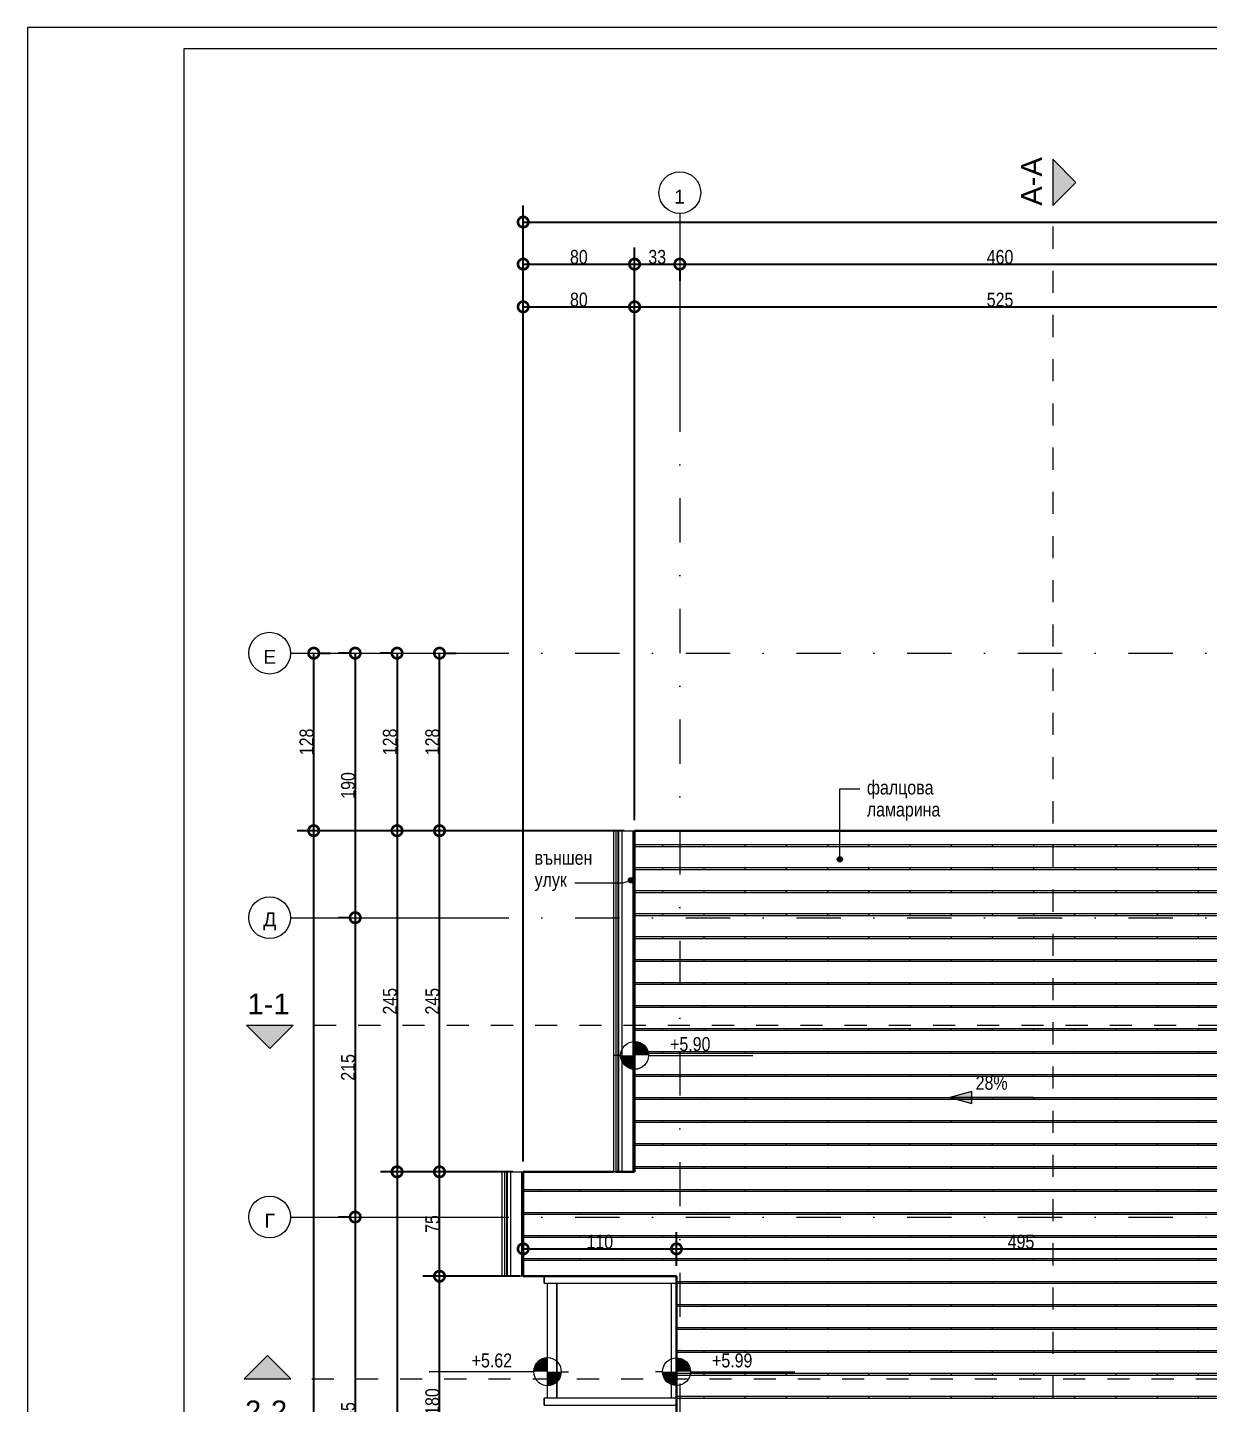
# Model space of a CAD drawing. Header units: centimetres. Extents: x 0 to 25250, y 0 to 2250.
# Drawn here: x 6200 to 7047, y 1112 to 2100 of the extents above; entities that cross this region are included whole.
import ezdxf

# ---------------------------------------------------------------- set-up
doc = ezdxf.new("R2010")
doc.units = ezdxf.units.CM
doc.linetypes.add('19-View-1$0$Dash', pattern=[31.75, 15.875, -15.875])
doc.linetypes.add('19-View-1$0$Dash dot', pattern=[79.375, 31.75, -23.8125, 0, -23.8125])
for name, color, linetype, lineweight in [('A-ANNO-DIMS', 7, 'Continuous', 9), ('A-ANNO-NOTE', 7, 'Continuous', 9), ('A-DETL-MBND', 7, 'Continuous', 9), ('A-ROOF', 7, 'Continuous', 9), ('A-ROOF-OTLN', 7, 'Continuous', 9), ('A-ROOF-PATT', 7, 'Continuous', 9), ('G-ANNO-DIMS', 7, 'Continuous', 9), ('G-ANNO-SYMB', 7, 'Continuous', 9), ('G-ANNO-TEXT', 7, 'Continuous', 9), ('G-ANNO-TTLB', 7, 'Continuous', 9), ('S-GRID', 7, 'Continuous', 9), ('S-GRID-IDEN', 7, 'Continuous', 9)]:
    doc.layers.add(name, color=color, linetype=linetype, lineweight=lineweight)
doc.styles.add('19-View-1$0$Arial', font='arial.ttf', dxfattribs={"height": 10})
doc.styles.add('19-View-1$0$Arial Narrow', font='ARIALN.TTF', dxfattribs={"height": 10})
doc.styles.add('19-View-1$0$Arial Narrow_2', font='ARIALN.TTF', dxfattribs={"height": 10})
doc.styles.add('19-View-1$0$Arial_1', font='arial.ttf', dxfattribs={"height": 15})
doc.dimstyles.new('19-View-1$0$TEC_DIM', dxfattribs={"dimscale": 30.48, "dimtxt": 10.23431, "dimasz": 0.492126, "dimexe": 0.393701, "dimexo": 0.246063, "dimgap": 0, "dimtad": 1, "dimdec": 0, "dimzin": 0, "dimdsep": 46, "dimtxsty": '19-View-1$0$Arial Narrow', "dimblk1": '19-View-1$0$_DotSmall', "dimblk2": '19-View-1$0$_DotSmall', "dimsah": 1, "dimcen": 0.09, "dimazin": 0, "dimtfac": 1, "dimtdec": 4, "dimtix": 1, "dimtmove": 0, "dimatfit": 3, "dimfxl": 1, "dimtvp": 1, "dimtolj": 1, "dimtzin": 0, "dimarcsym": 2})

# ---------------------------------------------------------------- blocks, each defined once
blk = doc.blocks.new('TEC_ОФИЦИАЛНА РАМКА - TEC_ОФИЦИАЛНА РАМКА-2548456-СГРАДА ТИП III - ПЛАН ПОКРИВ')
at = {"layer": 'G-ANNO-TTLB'}
for p, q in [((-18.379, 37.554), (-18.379, -4.446)), ((41.621, 37.554), (-18.379, 37.554)), ((-16.129, -4.146), (-16.129, 37.254)), ((-16.129, 37.254), (41.321, 37.254))]:
    blk.add_line(p, q, dxfattribs=at)
blk = doc.blocks.new('L Corner Mullion - L Mullion 1-2432673-ПОКРИВ')
at = {"layer": 'A-DETL-MBND'}
for p, q in [((141.64, -579.09), (141.64, -496.59)), ((148.29, -579.09), (148.29, -496.59))]:
    blk.add_line(p, q, dxfattribs=at)
blk = doc.blocks.new('Rectangular Mullion - TEC_DOGRAMA_TERASI_EX-2432669-ПОКРИВ')
at = {"layer": 'A-DETL-MBND'}
for p, q in [((139.14, -491.59), (139.14, -496.59)), ((139.14, -496.59), (234.26, -496.59))]:
    blk.add_line(p, q, dxfattribs=at)
blk = doc.blocks.new('Rectangular Mullion - TEC_DOGRAMA_TERASI_EX-2432671-ПОКРИВ')
at = {"layer": 'A-DETL-MBND'}
blk.add_line((-5, 5), (0, 5), dxfattribs=at)
blk = doc.blocks.new('System Panel - Glazed-2432545-ПОКРИВ')
at = {"layer": 'A-DETL-MBND'}
blk.add_line((148.43, -584.09), (148.43, -666.59), dxfattribs=at)
blk = doc.blocks.new('Rectangular Mullion - TEC_DOGRAMA_TERASI_EX-2432543-ПОКРИВ')
at = {"layer": 'A-DETL-MBND'}
for p, q in [((230.49, -584.09), (234.26, -584.09)), ((230.49, -584.09), (230.49, -666.59)), ((234.26, -666.59), (230.49, -666.59))]:
    blk.add_line(p, q, dxfattribs=at)
blk = doc.blocks.new('Rectangular Mullion - TEC_DOGRAMA_TERASI_INT-2432672-ПОКРИВ')
at = {"layer": 'A-DETL-MBND'}
for p, q in [((234.26, -579.09), (139.14, -579.09)), ((139.14, -579.09), (139.14, -584.09)), ((139.14, -584.09), (234.26, -584.09))]:
    blk.add_line(p, q, dxfattribs=at)
blk = doc.blocks.new('Rectangular Mullion - TEC_DOGRAMA_TERASI_INT-2432662-ПОКРИВ')
at = {"layer": 'A-DETL-MBND'}
blk.add_line((-2.5, 5), (2.5, 5), dxfattribs=at)
blk = doc.blocks.new('Grid - TEC_GRID_CIRCLE-145857-ПОКРИВ')
at = {"layer": 'S-GRID-IDEN'}
blk.add_circle((0, 0), 0.3, dxfattribs=at)
blk = doc.blocks.new('Section - TEC_SECTION-13048-ПОКРИВ')
at = {"layer": 'G-ANNO-SYMB'}
blk.add_hatch(color=256, dxfattribs=at).paths.add_polyline_path([(0, 0.334), (0.334, 0), (-0.334, 0)])
for p, q in [((0, 0.334), (-0.334, 0)), ((0.334, 0), (0, 0.334)), ((-0.334, 0), (0.334, 0))]:
    blk.add_line(p, q, dxfattribs=at)
blk = doc.blocks.new('Spot Elevations - PLAN - PROJECT-149572-ПОКРИВ')
at = {"layer": 'A-ANNO-NOTE'}
h = blk.add_hatch(color=256, dxfattribs=at)
edge = h.paths.add_edge_path()
edge.add_line((0, 0), (0, 0.2))
edge.add_arc((0, 0), 0.2, 0, 90, ccw=False)
edge.add_line((0.2, 0), (0, 0))
h = blk.add_hatch(color=256, dxfattribs=at)
edge = h.paths.add_edge_path()
edge.add_line((0, 0), (0, -0.2))
edge.add_arc((0, 0), 0.2, 180, 270, ccw=False)
edge.add_line((-0.2, 0), (0, 0))
for p, q in [((0, 0.2), (0, 0.3)), ((-0.2, 0), (-0.3, 0)), ((0.2, 0), (1.7, 0)), ((0, -0.3), (0, -0.2))]:
    blk.add_line(p, q, dxfattribs=at)
blk.add_circle((0, 0), 0.2, dxfattribs=at)
blk = doc.blocks.new('19-View-1$0$_DotSmall')
at = {"color": 0, "linetype": 'ByBlock', "const_width": 0.5}
blk.add_lwpolyline([(-0.0625, 0, 1), (0.0625, 0, 1)], format="xyb", close=True, dxfattribs=at)
blk = doc.blocks.new('*D2882')
at = {"layer": 'A-ANNO-DIMS', "color": 0, "lineweight": -2, "transparency": 16777216}
for p, q in [((6556, 1285.61), (6556, 1942.04)), ((6636, 1530.61), (6636, 1942.04)), ((6556, 1930.04), (6636, 1930.04))]:
    blk.add_line(p, q, dxfattribs=at)
at = {"layer": 'A-ANNO-DIMS', "color": 0, "lineweight": -2, "transparency": 16777216, "xscale": 15, "yscale": 15, "zscale": 15, "rotation": 180}
blk.add_blockref('19-View-1$0$_DotSmall', (6556, 1930.04), dxfattribs=at)
at = {"layer": 'A-ANNO-DIMS', "color": 0, "lineweight": -2, "transparency": 16777216, "xscale": 15, "yscale": 15, "zscale": 15}
blk.add_blockref('19-View-1$0$_DotSmall', (6636, 1930.04), dxfattribs=at)
at = {"layer": 'A-ANNO-DIMS', "color": 0, "transparency": 16777216, "insert": (6596, 1935.15), "char_height": 10, "width": 15.2053, "attachment_point": 5, "style": '19-View-1$0$Arial Narrow'}
blk.add_mtext('\\A1;80', dxfattribs=at)
blk = doc.blocks.new('*D2883')
at = {"layer": 'A-ANNO-DIMS', "color": 0, "lineweight": -2, "transparency": 16777216}
for p, q in [((6636, 1530.61), (6636, 1942.04)), ((6636, 1930.04), (6668.5, 1930.04)), ((6668.5, 1925.2), (6668.5, 1918.04))]:
    blk.add_line(p, q, dxfattribs=at)
at = {"layer": 'A-ANNO-DIMS', "color": 0, "lineweight": -2, "transparency": 16777216, "xscale": 15, "yscale": 15, "zscale": 15, "rotation": 180}
blk.add_blockref('19-View-1$0$_DotSmall', (6636, 1930.04), dxfattribs=at)
at = {"layer": 'A-ANNO-DIMS', "color": 0, "lineweight": -2, "transparency": 16777216, "xscale": 15, "yscale": 15, "zscale": 15}
blk.add_blockref('19-View-1$0$_DotSmall', (6668.5, 1930.04), dxfattribs=at)
at = {"layer": 'A-ANNO-DIMS', "color": 0, "transparency": 16777216, "insert": (6652.25, 1935.15), "char_height": 10, "width": 15.2053, "attachment_point": 5, "style": '19-View-1$0$Arial Narrow'}
blk.add_mtext('\\A1;33', dxfattribs=at)
blk = doc.blocks.new('*D2884')
at = {"layer": 'A-ANNO-DIMS', "color": 0, "lineweight": -2, "transparency": 16777216}
for p, q in [((6668.5, 1930.04), (7128.5, 1930.04)), ((6668.5, 1925.2), (6668.5, 1918.04)), ((7128.5, 1925.2), (7128.5, 1918.04))]:
    blk.add_line(p, q, dxfattribs=at)
at = {"layer": 'A-ANNO-DIMS', "color": 0, "lineweight": -2, "transparency": 16777216, "xscale": 15, "yscale": 15, "zscale": 15, "rotation": 180}
blk.add_blockref('19-View-1$0$_DotSmall', (6668.5, 1930.04), dxfattribs=at)
at = {"layer": 'A-ANNO-DIMS', "color": 0, "lineweight": -2, "transparency": 16777216, "xscale": 15, "yscale": 15, "zscale": 15}
blk.add_blockref('19-View-1$0$_DotSmall', (7128.5, 1930.04), dxfattribs=at)
at = {"layer": 'A-ANNO-DIMS', "color": 0, "transparency": 16777216, "insert": (6898.5, 1935.15), "char_height": 10, "width": 22.8079, "attachment_point": 5, "style": '19-View-1$0$Arial Narrow'}
blk.add_mtext('\\A1;460', dxfattribs=at)
blk = doc.blocks.new('*D2889')
at = {"layer": 'A-ANNO-DIMS', "color": 0, "lineweight": -2, "transparency": 16777216}
for p, q in [((6556, 1285.61), (6556, 1972.27)), ((8236, 1712.68), (8236, 1972.27)), ((6556, 1960.27), (8236, 1960.27))]:
    blk.add_line(p, q, dxfattribs=at)
at = {"layer": 'A-ANNO-DIMS', "color": 0, "lineweight": -2, "transparency": 16777216, "xscale": 15, "yscale": 15, "zscale": 15, "rotation": 180}
blk.add_blockref('19-View-1$0$_DotSmall', (6556, 1960.27), dxfattribs=at)
at = {"layer": 'A-ANNO-DIMS', "color": 0, "lineweight": -2, "transparency": 16777216, "xscale": 15, "yscale": 15, "zscale": 15}
blk.add_blockref('19-View-1$0$_DotSmall', (8236, 1960.27), dxfattribs=at)
at = {"layer": 'A-ANNO-DIMS', "color": 0, "transparency": 16777216, "insert": (7396, 1965.38), "char_height": 10, "width": 30.4105, "attachment_point": 5, "style": '19-View-1$0$Arial Narrow'}
blk.add_mtext('\\A1;1680', dxfattribs=at)
blk = doc.blocks.new('*D2890')
at = {"layer": 'A-ANNO-DIMS', "color": 0, "lineweight": -2, "transparency": 16777216}
for p, q in [((6556, 1285.61), (6556, 1911.37)), ((6636, 1530.61), (6636, 1911.37)), ((6556, 1899.37), (6636, 1899.37))]:
    blk.add_line(p, q, dxfattribs=at)
at = {"layer": 'A-ANNO-DIMS', "color": 0, "lineweight": -2, "transparency": 16777216, "xscale": 15, "yscale": 15, "zscale": 15, "rotation": 180}
blk.add_blockref('19-View-1$0$_DotSmall', (6556, 1899.37), dxfattribs=at)
at = {"layer": 'A-ANNO-DIMS', "color": 0, "lineweight": -2, "transparency": 16777216, "xscale": 15, "yscale": 15, "zscale": 15}
blk.add_blockref('19-View-1$0$_DotSmall', (6636, 1899.37), dxfattribs=at)
at = {"layer": 'A-ANNO-DIMS', "color": 0, "transparency": 16777216, "insert": (6596, 1904.47), "char_height": 10, "width": 15.2053, "attachment_point": 5, "style": '19-View-1$0$Arial Narrow'}
blk.add_mtext('\\A1;80', dxfattribs=at)
blk = doc.blocks.new('*D2891')
at = {"layer": 'A-ANNO-DIMS', "color": 0, "lineweight": -2, "transparency": 16777216}
for p, q in [((6636, 1530.61), (6636, 1911.37)), ((7161, 1530.61), (7161, 1911.37)), ((6636, 1899.37), (7161, 1899.37))]:
    blk.add_line(p, q, dxfattribs=at)
at = {"layer": 'A-ANNO-DIMS', "color": 0, "lineweight": -2, "transparency": 16777216, "xscale": 15, "yscale": 15, "zscale": 15, "rotation": 180}
blk.add_blockref('19-View-1$0$_DotSmall', (6636, 1899.37), dxfattribs=at)
at = {"layer": 'A-ANNO-DIMS', "color": 0, "lineweight": -2, "transparency": 16777216, "xscale": 15, "yscale": 15, "zscale": 15}
blk.add_blockref('19-View-1$0$_DotSmall', (7161, 1899.37), dxfattribs=at)
at = {"layer": 'A-ANNO-DIMS', "color": 0, "transparency": 16777216, "insert": (6898.5, 1904.47), "char_height": 10, "width": 22.8079, "attachment_point": 5, "style": '19-View-1$0$Arial Narrow'}
blk.add_mtext('\\A1;525', dxfattribs=at)
blk = doc.blocks.new('*D2916')
at = {"layer": 'A-ANNO-DIMS', "color": 0, "lineweight": -2, "transparency": 16777216}
for p, q in [((6430.5, 1650.61), (6423.35, 1650.61)), ((6435.35, 1650.61), (6435.35, 1460.61)), ((6430.5, 1460.61), (6423.35, 1460.61))]:
    blk.add_line(p, q, dxfattribs=at)
at = {"layer": 'A-ANNO-DIMS', "color": 0, "lineweight": -2, "transparency": 16777216, "xscale": 15, "yscale": 15, "zscale": 15}
for p, rotation in [((6435.35, 1650.61), 90), ((6435.35, 1460.61), 270)]:
    blk.add_blockref('19-View-1$0$_DotSmall', p, dxfattribs=dict(at, rotation=rotation))
at = {"layer": 'A-ANNO-DIMS', "color": 0, "transparency": 16777216, "insert": (6430.25, 1555.61), "char_height": 10, "width": 22.8079, "attachment_point": 5, "rotation": 90, "style": '19-View-1$0$Arial Narrow'}
blk.add_mtext('\\A1;190', dxfattribs=at)
blk = doc.blocks.new('*D2917')
at = {"layer": 'A-ANNO-DIMS', "color": 0, "lineweight": -2, "transparency": 16777216}
for p, q in [((6430.5, 1460.61), (6423.35, 1460.61)), ((6435.35, 1460.61), (6435.35, 1245.61)), ((6430.5, 1245.61), (6423.35, 1245.61))]:
    blk.add_line(p, q, dxfattribs=at)
at = {"layer": 'A-ANNO-DIMS', "color": 0, "lineweight": -2, "transparency": 16777216, "xscale": 15, "yscale": 15, "zscale": 15}
for p, rotation in [((6435.35, 1460.61), 90), ((6435.35, 1245.61), 270)]:
    blk.add_blockref('19-View-1$0$_DotSmall', p, dxfattribs=dict(at, rotation=rotation))
at = {"layer": 'A-ANNO-DIMS', "color": 0, "transparency": 16777216, "insert": (6430.25, 1353.11), "char_height": 10, "width": 22.8079, "attachment_point": 5, "rotation": 90, "style": '19-View-1$0$Arial Narrow'}
blk.add_mtext('\\A1;215', dxfattribs=at)
blk = doc.blocks.new('*D2918')
at = {"layer": 'A-ANNO-DIMS', "color": 0, "lineweight": -2, "transparency": 16777216}
for p, q in [((6430.5, 1245.61), (6423.35, 1245.61)), ((6435.35, 1245.61), (6435.35, 960.61)), ((6430.5, 960.61), (6423.35, 960.61))]:
    blk.add_line(p, q, dxfattribs=at)
at = {"layer": 'A-ANNO-DIMS', "color": 0, "lineweight": -2, "transparency": 16777216, "xscale": 15, "yscale": 15, "zscale": 15}
for p, rotation in [((6435.35, 1245.61), 90), ((6435.35, 960.61), 270)]:
    blk.add_blockref('19-View-1$0$_DotSmall', p, dxfattribs=dict(at, rotation=rotation))
at = {"layer": 'A-ANNO-DIMS', "color": 0, "transparency": 16777216, "insert": (6430.25, 1103.11), "char_height": 10, "width": 22.8079, "attachment_point": 5, "rotation": 90, "style": '19-View-1$0$Arial Narrow'}
blk.add_mtext('\\A1;285', dxfattribs=at)
blk = doc.blocks.new('*D2922')
at = {"layer": 'A-ANNO-DIMS', "color": 0, "lineweight": -2, "transparency": 16777216}
for p, q in [((6628.5, 1523.11), (6393.58, 1523.11)), ((6405.58, 438.11), (6405.58, 1523.11)), ((6628.5, 438.11), (6393.58, 438.11))]:
    blk.add_line(p, q, dxfattribs=at)
at = {"layer": 'A-ANNO-DIMS', "color": 0, "lineweight": -2, "transparency": 16777216, "xscale": 15, "yscale": 15, "zscale": 15}
for p, rotation in [((6405.58, 1523.11), 90), ((6405.58, 438.11), 270)]:
    blk.add_blockref('19-View-1$0$_DotSmall', p, dxfattribs=dict(at, rotation=rotation))
at = {"layer": 'A-ANNO-DIMS', "color": 0, "transparency": 16777216, "insert": (6400.48, 980.61), "char_height": 10, "width": 30.4105, "attachment_point": 5, "rotation": 90, "style": '19-View-1$0$Arial Narrow'}
blk.add_mtext('\\A1;1085', dxfattribs=at)
blk = doc.blocks.new('*D2923')
at = {"layer": 'A-ANNO-DIMS', "color": 0, "lineweight": -2, "transparency": 16777216}
for p, q in [((6405.58, 1523.11), (6405.58, 1650.61)), ((6410.43, 1650.61), (6417.58, 1650.61)), ((6628.5, 1523.11), (6393.58, 1523.11))]:
    blk.add_line(p, q, dxfattribs=at)
at = {"layer": 'A-ANNO-DIMS', "color": 0, "lineweight": -2, "transparency": 16777216, "xscale": 15, "yscale": 15, "zscale": 15}
for p, rotation in [((6405.58, 1650.61), 90), ((6405.58, 1523.11), 270)]:
    blk.add_blockref('19-View-1$0$_DotSmall', p, dxfattribs=dict(at, rotation=rotation))
at = {"layer": 'A-ANNO-DIMS', "color": 0, "transparency": 16777216, "insert": (6400.48, 1586.86), "char_height": 10, "width": 22.8079, "attachment_point": 5, "rotation": 90, "style": '19-View-1$0$Arial Narrow'}
blk.add_mtext('\\A1;128', dxfattribs=at)
blk = doc.blocks.new('*D2924')
at = {"layer": 'A-ANNO-DIMS', "color": 0, "lineweight": -2, "transparency": 16777216}
for p, q in [((6460.56, 1650.61), (6453.41, 1650.61)), ((6465.41, 1650.61), (6465.41, 1523.11)), ((6628.5, 1523.11), (6453.41, 1523.11))]:
    blk.add_line(p, q, dxfattribs=at)
at = {"layer": 'A-ANNO-DIMS', "color": 0, "lineweight": -2, "transparency": 16777216, "xscale": 15, "yscale": 15, "zscale": 15}
for p, rotation in [((6465.41, 1650.61), 90), ((6465.41, 1523.11), 270)]:
    blk.add_blockref('19-View-1$0$_DotSmall', p, dxfattribs=dict(at, rotation=rotation))
at = {"layer": 'A-ANNO-DIMS', "color": 0, "transparency": 16777216, "insert": (6460.31, 1586.86), "char_height": 10, "width": 22.8079, "attachment_point": 5, "rotation": 90, "style": '19-View-1$0$Arial Narrow'}
blk.add_mtext('\\A1;128', dxfattribs=at)
blk = doc.blocks.new('*D2925')
at = {"layer": 'A-ANNO-DIMS', "color": 0, "lineweight": -2, "transparency": 16777216}
for p, q in [((6628.5, 1523.11), (6453.41, 1523.11)), ((6465.41, 1523.11), (6465.41, 1278.11)), ((6548.5, 1278.11), (6453.41, 1278.11))]:
    blk.add_line(p, q, dxfattribs=at)
at = {"layer": 'A-ANNO-DIMS', "color": 0, "lineweight": -2, "transparency": 16777216, "xscale": 15, "yscale": 15, "zscale": 15}
for p, rotation in [((6465.41, 1523.11), 90), ((6465.41, 1278.11), 270)]:
    blk.add_blockref('19-View-1$0$_DotSmall', p, dxfattribs=dict(at, rotation=rotation))
at = {"layer": 'A-ANNO-DIMS', "color": 0, "transparency": 16777216, "insert": (6460.31, 1400.61), "char_height": 10, "width": 22.8079, "attachment_point": 5, "rotation": 90, "style": '19-View-1$0$Arial Narrow'}
blk.add_mtext('\\A1;245', dxfattribs=at)
blk = doc.blocks.new('*D2926')
at = {"layer": 'A-ANNO-DIMS', "color": 0, "lineweight": -2, "transparency": 16777216}
for p, q in [((6548.5, 1278.11), (6453.41, 1278.11)), ((6465.41, 1278.11), (6465.41, 748.11)), ((6548.5, 748.11), (6453.41, 748.11))]:
    blk.add_line(p, q, dxfattribs=at)
at = {"layer": 'A-ANNO-DIMS', "color": 0, "lineweight": -2, "transparency": 16777216, "xscale": 15, "yscale": 15, "zscale": 15}
for p, rotation in [((6465.41, 1278.11), 90), ((6465.41, 748.11), 270)]:
    blk.add_blockref('19-View-1$0$_DotSmall', p, dxfattribs=dict(at, rotation=rotation))
at = {"layer": 'A-ANNO-DIMS', "color": 0, "transparency": 16777216, "insert": (6460.31, 1013.11), "char_height": 10, "width": 22.8079, "attachment_point": 5, "rotation": 90, "style": '19-View-1$0$Arial Narrow'}
blk.add_mtext('\\A1;530', dxfattribs=at)
blk = doc.blocks.new('*D2930')
at = {"layer": 'A-ANNO-DIMS', "color": 0, "lineweight": -2, "transparency": 16777216}
for p, q in [((6553.5, 1203.11), (6483.9, 1203.11)), ((6495.9, 1023.11), (6495.9, 1203.11)), ((6553.5, 1023.11), (6483.9, 1023.11))]:
    blk.add_line(p, q, dxfattribs=at)
at = {"layer": 'A-ANNO-DIMS', "color": 0, "lineweight": -2, "transparency": 16777216, "xscale": 15, "yscale": 15, "zscale": 15}
for p, rotation in [((6495.9, 1203.11), 90), ((6495.9, 1023.11), 270)]:
    blk.add_blockref('19-View-1$0$_DotSmall', p, dxfattribs=dict(at, rotation=rotation))
at = {"layer": 'A-ANNO-DIMS', "color": 0, "transparency": 16777216, "insert": (6490.8, 1113.11), "char_height": 10, "width": 22.8079, "attachment_point": 5, "rotation": 90, "style": '19-View-1$0$Arial Narrow'}
blk.add_mtext('\\A1;180', dxfattribs=at)
blk = doc.blocks.new('*D2931')
at = {"layer": 'A-ANNO-DIMS', "color": 0, "lineweight": -2, "transparency": 16777216}
for p, q in [((6548.5, 1278.11), (6483.9, 1278.11)), ((6495.9, 1203.11), (6495.9, 1278.11)), ((6553.5, 1203.11), (6483.9, 1203.11))]:
    blk.add_line(p, q, dxfattribs=at)
at = {"layer": 'A-ANNO-DIMS', "color": 0, "lineweight": -2, "transparency": 16777216, "xscale": 15, "yscale": 15, "zscale": 15}
for p, rotation in [((6495.9, 1278.11), 90), ((6495.9, 1203.11), 270)]:
    blk.add_blockref('19-View-1$0$_DotSmall', p, dxfattribs=dict(at, rotation=rotation))
at = {"layer": 'A-ANNO-DIMS', "color": 0, "transparency": 16777216, "insert": (6490.82, 1240.61), "char_height": 10, "width": 15.2053, "attachment_point": 5, "rotation": 90, "style": '19-View-1$0$Arial Narrow'}
blk.add_mtext('\\A1;75', dxfattribs=at)
blk = doc.blocks.new('*D2932')
at = {"layer": 'A-ANNO-DIMS', "color": 0, "lineweight": -2, "transparency": 16777216}
for p, q in [((6628.5, 1523.11), (6483.9, 1523.11)), ((6495.9, 1278.11), (6495.9, 1523.11)), ((6548.5, 1278.11), (6483.9, 1278.11))]:
    blk.add_line(p, q, dxfattribs=at)
at = {"layer": 'A-ANNO-DIMS', "color": 0, "lineweight": -2, "transparency": 16777216, "xscale": 15, "yscale": 15, "zscale": 15}
for p, rotation in [((6495.9, 1523.11), 90), ((6495.9, 1278.11), 270)]:
    blk.add_blockref('19-View-1$0$_DotSmall', p, dxfattribs=dict(at, rotation=rotation))
at = {"layer": 'A-ANNO-DIMS', "color": 0, "transparency": 16777216, "insert": (6490.8, 1400.61), "char_height": 10, "width": 22.8079, "attachment_point": 5, "rotation": 90, "style": '19-View-1$0$Arial Narrow'}
blk.add_mtext('\\A1;245', dxfattribs=at)
blk = doc.blocks.new('*D2933')
at = {"layer": 'A-ANNO-DIMS', "color": 0, "lineweight": -2, "transparency": 16777216}
for p, q in [((6495.9, 1523.11), (6495.9, 1650.61)), ((6500.75, 1650.61), (6507.9, 1650.61)), ((6628.5, 1523.11), (6483.9, 1523.11))]:
    blk.add_line(p, q, dxfattribs=at)
at = {"layer": 'A-ANNO-DIMS', "color": 0, "lineweight": -2, "transparency": 16777216, "xscale": 15, "yscale": 15, "zscale": 15}
for p, rotation in [((6495.9, 1650.61), 90), ((6495.9, 1523.11), 270)]:
    blk.add_blockref('19-View-1$0$_DotSmall', p, dxfattribs=dict(at, rotation=rotation))
at = {"layer": 'A-ANNO-DIMS', "color": 0, "transparency": 16777216, "insert": (6490.8, 1586.86), "char_height": 10, "width": 22.8079, "attachment_point": 5, "rotation": 90, "style": '19-View-1$0$Arial Narrow'}
blk.add_mtext('\\A1;128', dxfattribs=at)
blk = doc.blocks.new('*D2944')
at = {"layer": 'A-ANNO-DIMS', "color": 0, "lineweight": -2, "transparency": 16777216}
for p, q in [((6666.12, 1210.61), (6666.12, 1234.75)), ((6556, 1222.75), (6666.12, 1222.75)), ((6556, 1217.9), (6556, 1210.75))]:
    blk.add_line(p, q, dxfattribs=at)
at = {"layer": 'A-ANNO-DIMS', "color": 0, "lineweight": -2, "transparency": 16777216, "xscale": 15, "yscale": 15, "zscale": 15, "rotation": 180}
blk.add_blockref('19-View-1$0$_DotSmall', (6556, 1222.75), dxfattribs=at)
at = {"layer": 'A-ANNO-DIMS', "color": 0, "lineweight": -2, "transparency": 16777216, "xscale": 15, "yscale": 15, "zscale": 15}
blk.add_blockref('19-View-1$0$_DotSmall', (6666.12, 1222.75), dxfattribs=at)
at = {"layer": 'A-ANNO-DIMS', "color": 0, "transparency": 16777216, "insert": (6611.06, 1227.85), "char_height": 10, "width": 22.8079, "attachment_point": 5, "style": '19-View-1$0$Arial Narrow'}
blk.add_mtext('\\A1;110', dxfattribs=at)
blk = doc.blocks.new('*D2945')
at = {"layer": 'A-ANNO-DIMS', "color": 0, "lineweight": -2, "transparency": 16777216}
for p, q in [((6666.12, 1210.61), (6666.12, 1234.75)), ((6666.12, 1222.75), (7161, 1222.75)), ((7161, 1217.9), (7161, 1210.75))]:
    blk.add_line(p, q, dxfattribs=at)
at = {"layer": 'A-ANNO-DIMS', "color": 0, "lineweight": -2, "transparency": 16777216, "xscale": 15, "yscale": 15, "zscale": 15, "rotation": 180}
blk.add_blockref('19-View-1$0$_DotSmall', (6666.12, 1222.75), dxfattribs=at)
at = {"layer": 'A-ANNO-DIMS', "color": 0, "lineweight": -2, "transparency": 16777216, "xscale": 15, "yscale": 15, "zscale": 15}
blk.add_blockref('19-View-1$0$_DotSmall', (7161, 1222.75), dxfattribs=at)
at = {"layer": 'A-ANNO-DIMS', "color": 0, "transparency": 16777216, "insert": (6913.56, 1227.85), "char_height": 10, "width": 22.8079, "attachment_point": 5, "style": '19-View-1$0$Arial Narrow'}
blk.add_mtext('\\A1;495', dxfattribs=at)

msp = doc.modelspace()

# ---------------------------------------------------------------- block references
at = {"layer": 'G-ANNO-TTLB', "xscale": 49.99999999999999, "yscale": 49.99999999999999, "zscale": 49.99999999999999}
msp.add_blockref('TEC_ОФИЦИАЛНА РАМКА - TEC_ОФИЦИАЛНА РАМКА-2548456-СГРАДА ТИП III - ПЛАН ПОКРИВ', (7118.96, 222.31), dxfattribs=at)

# ---------------------------------------------------------------- next in the draw order: hatches: boundary and pattern name
at = {"layer": 'A-ROOF-PATT', "true_color": 0x8b8b8b}
h = msp.add_hatch(dxfattribs=at)
h.set_pattern_fill('FP1_2', color=252, style=0, pattern_type=2)
h.set_pattern_definition([(270, (6448.962, 1678.186), (29.592, -16.51), [0.8382, -15.672]), (0, (6448.962, 1694.696), (29.592, 16.51), [29.592, 0]), (0, (6448.962, 1693.426), (29.592, 16.51), [29.592, 0])])
h.paths.add_polyline_path([(6636, 438.11), (7161, 438.11), (7161, 1523.11), (6636, 1523.11), (6636, 1278.11), (6556, 1278.11), (6556, 1203.11), (6666.12, 1203.11), (6666.12, 1023.11), (6556, 1023.11), (6556, 748.11), (6636, 748.11), (6636, 497.83)])
at = {"layer": 'G-ANNO-DIMS'}
msp.add_hatch(color=256, dxfattribs=at).paths.add_polyline_path([(6862.44, 1331.48), (6878.32, 1327.22), (6878.32, 1335.73)])
at = {"layer": 'G-ANNO-TEXT'}
h = msp.add_hatch(color=256, dxfattribs=at)
edge = h.paths.add_edge_path()
edge.add_arc((6783.45, 1502.55), 1.88, 0, 360)
h = msp.add_hatch(color=256, dxfattribs=at)
edge = h.paths.add_edge_path()
edge.add_arc((6633.42, 1487.43), 1.88, 0, 360)

# ---------------------------------------------------------------- next in the draw order: linework, layer by layer
at = {"layer": 'A-ROOF', "lineweight": 30}
for p, q in [((6636, 1523.11), (7161, 1523.11)), ((6636, 1278.11), (6636, 1523.11)), ((6556, 1278.11), (6620.77, 1278.11)), ((6556, 1278.11), (6556, 1203.11)), ((6622.26, 1278.11), (6636, 1278.11)), ((6556, 1203.11), (6666.12, 1203.11)), ((6666.12, 1203.11), (6666.12, 1023.11))]:
    msp.add_line(p, q, dxfattribs=at)
at = {"layer": 'A-ROOF-OTLN'}
for p, q in [((6620.76, 1523.11), (6620.76, 1278.11)), ((6620.76, 1523.11), (6622.71, 1523.11)), ((6622.71, 1278.11), (6622.71, 1523.11)), ((6622.72, 1523.11), (6636, 1523.11)), ((6624.16, 1278.11), (6624.16, 1523.11)), ((6624.65, 1278.11), (6624.65, 1523.11)), ((6627.16, 1278.11), (6627.16, 1523.11)), ((6635, 1278.11), (6635, 1523.11)), ((6540.76, 1278.11), (6540.76, 1203.11)), ((6540.76, 1278.11), (6542.71, 1278.11)), ((6542.71, 1203.11), (6542.71, 1278.11)), ((6542.72, 1278.11), (6556, 1278.11)), ((6544.16, 1203.11), (6544.16, 1278.11)), ((6544.65, 1203.11), (6544.65, 1278.11)), ((6547.16, 1203.11), (6547.16, 1278.11)), ((6555, 1203.11), (6555, 1278.11)), ((6622.26, 1278.11), (6620.77, 1278.11)), ((6542.71, 1203.11), (6540.76, 1203.11)), ((6556, 1203.11), (6542.72, 1203.11))]:
    msp.add_line(p, q, dxfattribs=at)
at = {"layer": 'G-ANNO-DIMS'}
for p, q in [((6878.32, 1335.73), (6862.44, 1331.48)), ((6878.32, 1327.22), (6878.32, 1335.73)), ((6862.44, 1331.48), (6878.32, 1327.22)), ((6922.44, 1331.48), (6862.44, 1331.48))]:
    msp.add_line(p, q, dxfattribs=at)
at = {"layer": 'G-ANNO-SYMB', "linetype": '19-View-1$0$Dash', "lineweight": 18}
for p, q in [((6936.3, 1988.77), (6936.3, 244.17)), ((6374.1, 1383.46), (8424.42, 1383.46)), ((6372.36, 1129.46), (8416.4, 1129.46))]:
    msp.add_line(p, q, dxfattribs=at)
at = {"layer": 'G-ANNO-TEXT'}
for p, q in [((6783.45, 1553.13), (6797.84, 1553.13)), ((6783.45, 1502.55), (6783.45, 1553.13)), ((6627.68, 1485.45), (6593.04, 1485.45)), ((6633.42, 1487.43), (6627.68, 1485.45))]:
    msp.add_line(p, q, dxfattribs=at)
for centre in [(6783.45, 1502.55), (6633.42, 1487.43)]:
    msp.add_circle(centre, 1.88, dxfattribs=at)
at = {"layer": 'S-GRID', "color": 1, "lineweight": 18, "true_color": 0xff0000}
for p, q in [((6668.5, 1966.42), (6668.5, 1841.42)), ((6388.9, 1650.61), (6513.9, 1650.61)), ((6388.9, 1460.61), (6513.9, 1460.61)), ((6388.9, 1245.61), (6513.9, 1245.61))]:
    msp.add_line(p, q, dxfattribs=at)
at = {"layer": 'S-GRID', "color": 1, "linetype": '19-View-1$0$Dash dot', "lineweight": 18, "true_color": 0xff0000}
for p, q in [((6668.5, 1841.42), (6668.5, 383.78)), ((6513.9, 1650.61), (8272.84, 1650.61)), ((6513.9, 1460.61), (8272.84, 1460.61)), ((6513.9, 1245.61), (7064.6, 1245.61))]:
    msp.add_line(p, q, dxfattribs=at)

# ---------------------------------------------------------------- next in the draw order: block references
at = {"layer": 'A-ANNO-NOTE', "xscale": 49.99999999999998, "yscale": 49.99999999999998, "zscale": 49.99999999999998}
msp.add_blockref('Spot Elevations - PLAN - PROJECT-149572-ПОКРИВ', (6636, 1361.74), dxfattribs=at)
at = {"layer": 'A-DETL-MBND'}
for name, p in [('Rectangular Mullion - TEC_DOGRAMA_TERASI_EX-2432669-ПОКРИВ', (6431.85, 1694.7)), ('L Corner Mullion - L Mullion 1-2432673-ПОКРИВ', (6431.85, 1694.7)), ('System Panel - Glazed-2432545-ПОКРИВ', (6431.85, 1782.2)), ('Rectangular Mullion - TEC_DOGRAMA_TERASI_EX-2432543-ПОКРИВ', (6431.85, 1782.2)), ('Rectangular Mullion - TEC_DOGRAMA_TERASI_INT-2432672-ПОКРИВ', (6431.85, 1694.7))]:
    msp.add_blockref(name, p, dxfattribs=at)
at = {"layer": 'A-DETL-MBND', "rotation": 90.00000000000445}
for name, p in [('Rectangular Mullion - TEC_DOGRAMA_TERASI_EX-2432671-ПОКРИВ', (6576, 1203.11)), ('Rectangular Mullion - TEC_DOGRAMA_TERASI_INT-2432662-ПОКРИВ', (6576, 1113.11))]:
    msp.add_blockref(name, p, dxfattribs=at)
at = {"layer": 'G-ANNO-DIMS', "extrusion": (0, 0, -1), "xscale": 49.99999999999998, "yscale": 49.99999999999998, "zscale": 49.99999999999998}
msp.add_blockref('Spot Elevations - PLAN - PROJECT-149572-ПОКРИВ', (-6573.5, 1134.55), dxfattribs=at)
at = {"layer": 'G-ANNO-DIMS', "xscale": 49.99999999999998, "yscale": 49.99999999999998, "zscale": 49.99999999999998}
msp.add_blockref('Spot Elevations - PLAN - PROJECT-149572-ПОКРИВ', (6666.12, 1134.55), dxfattribs=at)
at = {"layer": 'G-ANNO-SYMB', "xscale": 49.99999999999998, "yscale": 49.99999999999998, "zscale": 49.99999999999998, "rotation": 269.9999999999996}
msp.add_blockref('Section - TEC_SECTION-13048-ПОКРИВ', (6936.3, 1988.77), dxfattribs=at)
at = {"layer": 'G-ANNO-SYMB', "extrusion": (0, 0, -1), "xscale": 49.99999999999998, "yscale": 49.99999999999998, "zscale": 49.99999999999998, "rotation": 180}
msp.add_blockref('Section - TEC_SECTION-13048-ПОКРИВ', (-6374.1, 1383.46), dxfattribs=at)
at = {"layer": 'G-ANNO-SYMB', "xscale": 49.99999999999998, "yscale": 49.99999999999998, "zscale": 49.99999999999998}
msp.add_blockref('Section - TEC_SECTION-13048-ПОКРИВ', (6372.36, 1129.46), dxfattribs=at)
at = {"layer": 'S-GRID-IDEN', "xscale": 49.99999999999998, "yscale": 49.99999999999998, "zscale": 49.99999999999998}
for p, rotation in [((6668.5, 1981.42), 180), ((6373.9, 1650.61), 269.9999999999994), ((6373.9, 1460.61), 269.9999999999994), ((6373.9, 1245.61), 269.9999999999994)]:
    msp.add_blockref('Grid - TEC_GRID_CIRCLE-145857-ПОКРИВ', p, dxfattribs=dict(at, rotation=rotation))

# ---------------------------------------------------------------- next in the draw order: texts
at = {"layer": 'G-ANNO-DIMS', "char_height": 10, "attachment_point": 1, "line_spacing_factor": 0.974696, "style": '19-View-1$0$Arial Narrow'}
for s, insert, width in [('+5.90', (6661.52, 1374.83), 34.7536), ('28%', (6880.98, 1347.06), 27.5081), ('+5.62', (6519.02, 1147.64), 34.7536), ('+5.99', (6691.64, 1147.64), 34.7536)]:
    msp.add_mtext(s, dxfattribs=dict(at, insert=insert, width=width))
at = {"layer": 'G-ANNO-SYMB', "insert": (6921.12, 1989.45), "char_height": 15, "width": 35.7, "attachment_point": 5, "rotation": 90, "line_spacing_factor": 0.936439, "style": '19-View-1$0$Arial_1'}
msp.add_mtext('\\pt60,120,180,240,300,360,420,480,540,600,660,720,780,840,900,960,1020,1080,1140,1200,1260,1320,1380,1440,1500,1560,1620,1680,1740,1800,1860,1920;A-A', dxfattribs=at)
at = {"layer": 'G-ANNO-SYMB', "char_height": 15, "width": 31.1, "attachment_point": 5, "line_spacing_factor": 0.936439, "style": '19-View-1$0$Arial_1'}
for s, insert in [('\\pt60,120,180,240,300,360,420,480,540,600,660,720,780,840,900,960,1020,1080,1140,1200,1260,1320,1380,1440,1500,1560,1620,1680,1740,1800,1860,1920;1-1', (6373.1, 1398.65)), ('\\pt60,120,180,240,300,360,420,480,540,600,660,720,780,840,900,960,1020,1080,1140,1200,1260,1320,1380,1440,1500,1560,1620,1680,1740,1800,1860,1920;2-2', (6371.36, 1106.34))]:
    msp.add_mtext(s, dxfattribs=dict(at, insert=insert))
at = {"layer": 'G-ANNO-TEXT', "char_height": 10, "attachment_point": 1, "line_spacing_factor": 0.949189, "style": '19-View-1$0$Arial Narrow_2'}
for s, insert, width in [('\\pt15,30,45,60,75,90,105,120,135,150,165,180,195,210,225,240,255,270,285,300,315,330,345,360,375,390,405,420,435,450,465,480;{\\fArial Narrow|b0|i0|c204|p34;фалцова ламарина}', (6802.84, 1559.14), 86.35), ('\\pt15,30,45,60,75,90,105,120,135,150,165,180,195,210,225,240,255,270,285,300,315,330,345,360,375,390,405,420,435,450,465,480;{\\fArial Narrow|b0|i0|c204|p34;външен улук}', (6564.23, 1508.66), 58.55)]:
    msp.add_mtext(s, dxfattribs=dict(at, insert=insert, width=width))
at = {"layer": 'S-GRID-IDEN', "char_height": 10, "attachment_point": 5, "line_spacing_factor": 0.936439, "style": '19-View-1$0$Arial'}
for s, insert, width in [('\\pt50,100,150,200,250,300,350,400,450,500,550,600,650,700,750,800,850,900,950,1000,1050,1100,1150,1200,1250,1300,1350,1400,1450,1500,1550,1600;1', (6668.35, 1978.51), 8.25), ('\\pt50,100,150,200,250,300,350,400,450,500,550,600,650,700,750,800,850,900,950,1000,1050,1100,1150,1200,1250,1300,1350,1400,1450,1500,1550,1600;{\\fArial|b0|i0|c204|p34;Е}', (6373.99, 1647.97), 9.9), ('\\pt50,100,150,200,250,300,350,400,450,500,550,600,650,700,750,800,850,900,950,1000,1050,1100,1150,1200,1250,1300,1350,1400,1450,1500,1550,1600;{\\fArial|b0|i0|c204|p34;Д}', (6373.99, 1457.97), 9.9), ('\\pt50,100,150,200,250,300,350,400,450,500,550,600,650,700,750,800,850,900,950,1000,1050,1100,1150,1200,1250,1300,1350,1400,1450,1500,1550,1600;{\\fArial|b0|i0|c204|p34;Г}', (6373.99, 1242.97), 7.95)]:
    msp.add_mtext(s, dxfattribs=dict(at, insert=insert, width=width))

# ---------------------------------------------------------------- next in the draw order: dimensions: what is measured, and where the dimension line sits
at = {"layer": 'A-ANNO-DIMS'}
for base, p1, p2, override, picture, middle in [((8236, 1960.27), (6556, 1278.11), (8236, 1705.18), {"dimpost": '<>', "dimfxl": 1733.431886}, '*D2889', (7396, 1965.38)), ((6636, 1930.04), (6556, 1278.11), (6636, 1523.11), {"dimpost": '<>', "dimfxl": 257.730479}, '*D2882', (6596, 1935.15)), ((7128.5, 1930.04), (6668.5, 1932.7), (7128.5, 1932.7), {"dimpost": '<>', "dimfxl": 460}, '*D2884', (6898.5, 1935.15)), ((7161, 1899.37), (6636, 1523.11), (7161, 1523.11), {"dimpost": '<>', "dimfxl": 525}, '*D2891', (6898.5, 1904.47)), ((6666.12, 1222.75), (6556, 1225.4), (6666.12, 1203.11), {"dimpost": '<>', "dimfxl": 112.353357}, '*D2944', (6611.06, 1227.85)), ((7161, 1222.75), (6666.12, 1203.11), (7161, 1225.4), {"dimpost": '<>', "dimfxl": 495.381309}, '*D2945', (6913.56, 1227.85))]:
    dim = msp.add_linear_dim(base=base, p1=p1, p2=p2, dimstyle='19-View-1$0$TEC_DIM', override=override, dxfattribs=at)
    dim.commit()
    dim.dimension.update_dxf_attribs({"geometry": picture, "text_midpoint": middle})
for base, p1, p2, angle, override, picture, middle in [((6668.49673235, 1930.04444261), (6635.99673235, 1523.10901005), (6668.49673235, 1932.69609304), 0, {"dimpost": '<>', "dimfxl": 410.874468}, '*D2883', (6652.24673235, 1935.15017249)), ((6636, 1899.37), (6556, 1278.11), (6636, 1523.11), 0, {"dimpost": '<>', "dimfxl": 257.730479}, '*D2890', (6596, 1904.47)), ((6405.58161596, 1650.60901005), (6635.99673235, 1523.10901005), (6402.92996553, 1650.60901005), 90, {"dimpost": '<>', "dimfxl": 265.662131}, '*D2923', (6400.47588608, 1586.85901005)), ((6435.35, 1460.61), (6438, 1650.61), (6438, 1460.61), 90, {"dimpost": '<>', "dimfxl": 190}, '*D2916', (6430.25, 1555.61)), ((6465.41083122, 1523.10901005), (6468.06248165, 1650.60901005), (6635.99673235, 1523.10901005), 90, {"dimpost": '<>', "dimfxl": 210.851044}, '*D2924', (6460.30510134, 1586.85901005)), ((6495.90495662, 1650.60901005), (6635.99673235, 1523.10901005), (6493.25330619, 1650.60901005), 90, {"dimpost": '<>', "dimfxl": 191.394712}, '*D2933', (6490.79922675, 1586.85901005)), ((6405.58, 1523.11), (6636, 438.11), (6636, 1523.11), 90, {"dimpost": '<>', "dimfxl": 1085}, '*D2922', (6400.48, 980.61)), ((6465.41, 1278.11), (6636, 1523.11), (6556, 1278.11), 90, {"dimpost": '<>', "dimfxl": 257.730479}, '*D2925', (6460.31, 1400.61)), ((6495.9, 1523.11), (6556, 1278.11), (6636, 1523.11), 90, {"dimpost": '<>', "dimfxl": 257.730479}, '*D2932', (6490.8, 1400.61)), ((6435.35, 1245.61), (6438, 1460.61), (6438, 1245.61), 90, {"dimpost": '<>', "dimfxl": 215}, '*D2917', (6430.25, 1353.11)), ((6465.41, 748.11), (6556, 1278.11), (6556, 748.11), 90, {"dimpost": '<>', "dimfxl": 530}, '*D2926', (6460.31, 1013.11)), ((6495.9, 1278.11), (6561, 1203.11), (6556, 1278.11), 90, {"dimpost": '<>', "dimfxl": 75.166482}, '*D2931', (6490.82, 1240.61)), ((6435.35, 960.61), (6438, 1245.61), (6438, 960.61), 90, {"dimpost": '<>', "dimfxl": 285}, '*D2918', (6430.25, 1103.11)), ((6495.9, 1203.11), (6561, 1023.11), (6561, 1203.11), 90, {"dimpost": '<>', "dimfxl": 180}, '*D2930', (6490.8, 1113.11))]:
    dim = msp.add_linear_dim(base=base, p1=p1, p2=p2, angle=angle, dimstyle='19-View-1$0$TEC_DIM', override=override, dxfattribs=at)
    dim.commit()
    dim.dimension.update_dxf_attribs({"geometry": picture, "text_midpoint": middle})

doc.saveas('drawing.dxf')
